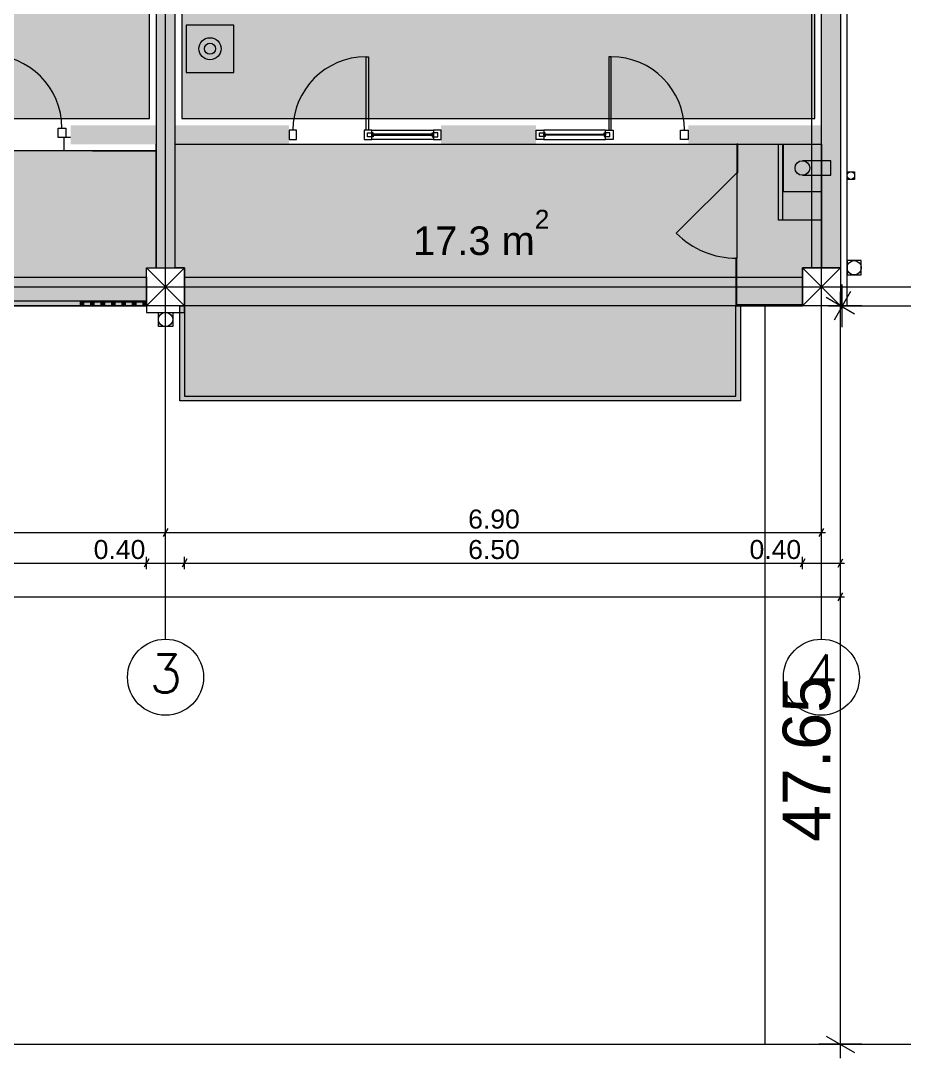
# Model space of a CAD drawing. Header units: millimetres. Extents: x 476571643 to 477489869, y 4620928210 to 4621294454.
# Drawn here: x 477229178 to 477238473, y 4621113841 to 4621124761 of the extents above; entities that cross this region are included whole.
import ezdxf

# ---------------------------------------------------------------- set-up
doc = ezdxf.new("R2010")
doc.units = ezdxf.units.MM
doc.header["$MEASUREMENT"] = 0
for name, color, linetype, lineweight in [('0_Pen_No__42_Pen_No__250_Pen_No__5', 5, 'Continuous', 0), ('2D Drafting - General_Pen_No__1_Pen_No__7', 7, 'Continuous', 0), ('2D Drafting - General_Pen_No__250_Pen_No__7_Pen_No__250', 7, 'Continuous', 0), ('2D Drafting - General_Pen_No__250_Pen_No__7_Pen_No__7', 7, 'Continuous', 0), ('2D Drafting - General_Pen_No__7_Pen_No__250', 7, 'Continuous', 0), ('2D Drafting - General_Pen_No__7_Pen_No__7_Pen_No__7', 7, 'Continuous', 0), ('Annotation - Text_Pen_No__7_Pen_No__5', 5, 'Continuous', 0), ('Doors_Pen_No__7_Pen_No__7_Pen_No__7', 7, 'Continuous', 0), ('G-Anno-Nplt_Pen_No__151', 151, 'Continuous', 0), ('G-Anno-Nplt_Pen_No__255', 255, 'Continuous', 0), ('G-Anno-Nplt_Pen_No__4', 7, 'Continuous', 0), ('G-Anno-Nplt_Pen_No__7', 7, 'Continuous', 0), ('gegmebi_Pen_No__1_Pen_No__7', 7, 'Continuous', 0), ('gegmebi_Pen_No__7_Pen_No__7', 7, 'Continuous', 0), ('kar-panjara_Pen_No__7_Pen_No__7_Pen_No__7', 7, 'Continuous', 0), ('New_0_Pen_No__7', 7, 'Continuous', 0), ('New_2D Drafting - General_Pen_No__250_Pen_No__7_Pen_No__255', 255, 'Continuous', 0), ('New_2D Drafting - General_Pen_No__30_Pen_No__9_Pen_No__9_Pen_No__255', 255, 'Continuous', 0), ('New_2D Drafting - General_Pen_No__30_Pen_No__9_Pen_No__9_Pen_No__7', 7, 'Continuous', 0), ('New_reg_nak_Pen_No__250', 7, 'Continuous', 0), ('New_reg_nak_Pen_No__7', 7, 'Continuous', 0), ('New_Structural - Bearing_Pen_No__1', 1, 'Continuous', 0), ('New_Structural - Bearing_Pen_No__250', 7, 'Continuous', 0), ('zoma_Pen_No__1', 1, 'Continuous', 0), ('zoma_Pen_No__142', 142, 'Continuous', 0), ('zoma_Pen_No__5_Pen_No__5', 5, 'Continuous', 0)]:
    doc.layers.add(name, color=color, linetype=linetype, lineweight=lineweight)
doc.layers.add('zoma', color=7, linetype='Continuous')
doc.styles.add('GENERATED_STYLE_1', font='arial.ttf')
doc.styles.add('GENERATED_STYLE_2', font='arial.ttf')
doc.linetypes.add('Break', pattern='A,0,[1,a-5 saxl бѓ’бѓђбѓ¦бѓ”бѓ‘бѓ”бѓ‘бѓ\x98_1.Shx,S=15.679026,R=0,X=0,Y=0],-1975.557214,0', length=1975.557214)
doc.dimstyles.new('GENERATED_STYLE__11', dxfattribs={"dimtxt": 500, "dimasz": 228, "dimexe": 0.18, "dimexo": 3, "dimgap": 0.09, "dimtad": 1, "dimlfac": 0.001, "dimzin": 0, "dimdsep": 46, "dimtxsty": 'GENERATED_STYLE_2', "dimblk": 'ARROWHEAD_2', "dimblk1": 'ARROWHEAD_2', "dimblk2": 'ARROWHEAD_2', "dimcen": 0.09, "dimclrd": 1, "dimclre": 1, "dimclrt": 1, "dimadec": 0, "dimazin": 0, "dimtfac": 1, "dimtdec": 4, "dimtmove": 2, "dimatfit": 3, "dimfxl": 1, "dimtolj": 1, "dimtzin": 0, "dimarcsym": 0})
doc.dimstyles.new('GENERATED_STYLE__12', dxfattribs={"dimtxt": 500, "dimasz": 228, "dimexe": 0.18, "dimexo": 3, "dimgap": 0.09, "dimtad": 1, "dimtih": 1, "dimtoh": 1, "dimlfac": 0.001, "dimzin": 0, "dimdsep": 46, "dimtxsty": 'GENERATED_STYLE_2', "dimblk": 'ARROWHEAD_2', "dimblk1": 'ARROWHEAD_2', "dimblk2": 'ARROWHEAD_2', "dimcen": 0.09, "dimclrd": 1, "dimclre": 1, "dimclrt": 1, "dimadec": 0, "dimazin": 0, "dimtfac": 1, "dimtdec": 4, "dimtmove": 2, "dimatfit": 3, "dimfxl": 1, "dimtolj": 1, "dimtzin": 0, "dimarcsym": 0})
doc.dimstyles.new('GENERATED_STYLE__3', dxfattribs={"dimtxt": 200, "dimasz": 64.421331, "dimexe": 0.18, "dimexo": 3, "dimgap": 0.09, "dimtad": 1, "dimtih": 1, "dimtoh": 1, "dimlfac": 0.001, "dimzin": 0, "dimdsep": 46, "dimtxsty": 'GENERATED_STYLE_2', "dimblk": 'ARROWHEAD_2', "dimblk1": 'ARROWHEAD_2', "dimblk2": 'ARROWHEAD_2', "dimcen": 0.09, "dimclrd": 142, "dimclre": 142, "dimclrt": 142, "dimadec": 0, "dimazin": 0, "dimtfac": 1, "dimtdec": 4, "dimtmove": 0, "dimatfit": 3, "dimfxl": 1, "dimtolj": 1, "dimtzin": 0, "dimarcsym": 0})
doc.dimstyles.new('GENERATED_STYLE__4', dxfattribs={"dimtxt": 200, "dimasz": 64.421331, "dimexe": 0.18, "dimexo": 3, "dimgap": 0.09, "dimtad": 1, "dimtih": 1, "dimtoh": 1, "dimlfac": 0.001, "dimzin": 0, "dimdsep": 46, "dimtxsty": 'GENERATED_STYLE_2', "dimblk": 'ARROWHEAD_2', "dimblk1": 'ARROWHEAD_2', "dimblk2": 'ARROWHEAD_2', "dimcen": 0.09, "dimclrd": 142, "dimclre": 142, "dimclrt": 142, "dimadec": 0, "dimazin": 0, "dimtfac": 1, "dimtdec": 4, "dimtmove": 2, "dimatfit": 3, "dimfxl": 1, "dimtolj": 1, "dimtzin": 0, "dimarcsym": 0})
doc.dimstyles.new('GENERATED_STYLE__7', dxfattribs={"dimtxt": 200, "dimasz": 64.421331, "dimexe": 0.18, "dimexo": 3, "dimgap": 0.09, "dimtad": 1, "dimlfac": 0.001, "dimzin": 0, "dimdsep": 46, "dimtxsty": 'GENERATED_STYLE_2', "dimblk": 'ARROWHEAD_2', "dimblk1": 'ARROWHEAD_2', "dimblk2": 'ARROWHEAD_2', "dimcen": 0.09, "dimclrd": 142, "dimclre": 142, "dimclrt": 142, "dimadec": 0, "dimazin": 0, "dimtfac": 1, "dimtdec": 4, "dimtmove": 0, "dimatfit": 3, "dimfxl": 1, "dimtolj": 1, "dimtzin": 0, "dimarcsym": 0})

# ---------------------------------------------------------------- blocks, each defined once
blk = doc.blocks.new('*D1284', base_point=(476844527, 4621385791))
at = {"layer": 'zoma_Pen_No__142', "color": 142, "linetype": 'Continuous', "lineweight": 0, "transparency": 16777216}
for p, q in [((477223826, 4621119416), (477223777, 4621119331)), ((477223801, 4621119310), (477223801, 4621119437)), ((477223801, 4621119373), (477230701, 4621119373)), ((477230726, 4621119416), (477230677, 4621119331)), ((477230701, 4621119310), (477230701, 4621119437))]:
    blk.add_line(p, q, dxfattribs=at)
at = {"layer": 'zoma_Pen_No__142', "color": 142, "lineweight": 0, "transparency": 16777216, "insert": (477226985, 4621119413), "char_height": 200, "attachment_point": 7, "style": 'GENERATED_STYLE_2'}
blk.add_mtext('\\A1;{\\pql;\\fArial CYR|b0|i0|c204|p34;6.90}', dxfattribs=at)
blk = doc.blocks.new('ARROWHEAD_2')
at = {"color": 0, "linetype": 'Continuous', "lineweight": 0}
for p, q in [((-0.378, -0.655), (0.378, 0.655)), ((0, 0), (-1, 0))]:
    blk.add_line(p, q, dxfattribs=at)
blk = doc.blocks.new('*D1285', base_point=(476844527, 4621385791))
at = {"layer": 'zoma_Pen_No__142', "color": 142, "linetype": 'Continuous', "lineweight": 0, "transparency": 16777216}
for p, q in [((477230726, 4621119416), (477230677, 4621119331)), ((477230701, 4621119310), (477230701, 4621119437)), ((477230701, 4621119373), (477237601, 4621119373)), ((477237577, 4621119331), (477237626, 4621119416)), ((477237601, 4621119310), (477237601, 4621119437)), ((477237601, 4621119373), (477237643, 4621119373))]:
    blk.add_line(p, q, dxfattribs=at)
at = {"layer": 'zoma_Pen_No__142', "color": 142, "lineweight": 0, "transparency": 16777216, "insert": (477233885, 4621119413), "char_height": 200, "attachment_point": 7, "style": 'GENERATED_STYLE_2'}
blk.add_mtext('\\A1;{\\pql;\\fArial CYR|b0|i0|c204|p34;6.90}', dxfattribs=at)
blk = doc.blocks.new('*D1301', base_point=(476844527, 4621385791))
at = {"layer": 'zoma_Pen_No__142', "color": 142, "linetype": 'Continuous', "lineweight": 0, "transparency": 16777216}
for p, q in [((477224026, 4621119096), (477223977, 4621119011)), ((477224001, 4621118990), (477224001, 4621119117)), ((477224001, 4621119053), (477230501, 4621119053)), ((477230526, 4621119096), (477230477, 4621119011)), ((477230501, 4621118990), (477230501, 4621119117))]:
    blk.add_line(p, q, dxfattribs=at)
at = {"layer": 'zoma_Pen_No__142', "color": 142, "lineweight": 0, "transparency": 16777216, "char_height": 200, "attachment_point": 7, "style": 'GENERATED_STYLE_2'}
for s, insert in [('\\A1;{\\pql;\\fArial CYR|b0|i0|c204|p34;6.50}', (477226985, 4621119093)), ('\\A1;{\\pql;\\fArial CYR|b0|i0|c204|p34;0.40}', (477229945, 4621119093))]:
    blk.add_mtext(s, dxfattribs=dict(at, insert=insert))
blk = doc.blocks.new('*D1302', base_point=(476844527, 4621385791))
at = {"layer": 'zoma_Pen_No__142', "color": 142, "linetype": 'Continuous', "lineweight": 0, "transparency": 16777216}
for p, q in [((477230526, 4621119096), (477230477, 4621119011)), ((477230501, 4621118990), (477230501, 4621119117)), ((477230501, 4621119053), (477230901, 4621119053)), ((477230926, 4621119096), (477230877, 4621119011)), ((477230901, 4621118990), (477230901, 4621119117))]:
    blk.add_line(p, q, dxfattribs=at)
blk = doc.blocks.new('*D1303', base_point=(476844527, 4621385791))
at = {"layer": 'zoma_Pen_No__142', "color": 142, "linetype": 'Continuous', "lineweight": 0, "transparency": 16777216}
for p, q in [((477230926, 4621119096), (477230877, 4621119011)), ((477230901, 4621118990), (477230901, 4621119117)), ((477230901, 4621119053), (477237401, 4621119053)), ((477237426, 4621119096), (477237377, 4621119011)), ((477237401, 4621118990), (477237401, 4621119117))]:
    blk.add_line(p, q, dxfattribs=at)
at = {"layer": 'zoma_Pen_No__142', "color": 142, "lineweight": 0, "transparency": 16777216, "char_height": 200, "attachment_point": 7, "style": 'GENERATED_STYLE_2'}
for s, insert in [('\\A1;{\\pql;\\fArial CYR|b0|i0|c204|p34;6.50}', (477233885, 4621119093)), ('\\A1;{\\pql;\\fArial CYR|b0|i0|c204|p34;0.40}', (477236845, 4621119093))]:
    blk.add_mtext(s, dxfattribs=dict(at, insert=insert))
blk = doc.blocks.new('*D1304', base_point=(476844527, 4621385791))
at = {"layer": 'zoma_Pen_No__142', "color": 142, "linetype": 'Continuous', "lineweight": 0, "transparency": 16777216}
for p, q in [((477237426, 4621119096), (477237377, 4621119011)), ((477237401, 4621118990), (477237401, 4621119117)), ((477237401, 4621119053), (477237801, 4621119053)), ((477237777, 4621119011), (477237826, 4621119096)), ((477237801, 4621118990), (477237801, 4621119117)), ((477237801, 4621119053), (477237843, 4621119053))]:
    blk.add_line(p, q, dxfattribs=at)
blk = doc.blocks.new('*D1305', base_point=(476844527, 4621385791))
at = {"layer": 'zoma_Pen_No__142', "color": 142, "linetype": 'Continuous', "lineweight": 0, "transparency": 16777216}
for p, q in [((477216726, 4621118740), (477216677, 4621118655)), ((477216701, 4621118634), (477216701, 4621118761)), ((477237777, 4621118655), (477237826, 4621118740)), ((477237801, 4621118634), (477237801, 4621118761)), ((477216660, 4621118697), (477216701, 4621118697)), ((477216701, 4621118697), (477237801, 4621118697)), ((477237801, 4621118697), (477237843, 4621118697))]:
    blk.add_line(p, q, dxfattribs=at)
at = {"layer": 'zoma_Pen_No__142', "color": 142, "lineweight": 0, "transparency": 16777216, "insert": (477227474, 4621118737), "char_height": 200, "attachment_point": 7, "style": 'GENERATED_STYLE_2'}
blk.add_mtext('\\A1;{\\pql;\\fArial CYR|b0|i0|c204|p34;21.10}', dxfattribs=at)
blk = doc.blocks.new('*D1322', base_point=(476844527, 4621385791))
at = {"layer": 'zoma_Pen_No__142', "color": 142, "linetype": 'Continuous', "lineweight": 0, "transparency": 16777216}
for p, q in [((477240445, 4621139461), (477240317, 4621139461)), ((477240423, 4621139437), (477240339, 4621139486)), ((477240381, 4621121761), (477240381, 4621139461)), ((477240339, 4621121786), (477240423, 4621121737)), ((477240445, 4621121761), (477240317, 4621121761)), ((477240381, 4621121720), (477240381, 4621121761))]:
    blk.add_line(p, q, dxfattribs=at)
at = {"layer": 'zoma_Pen_No__142', "color": 142, "lineweight": 0, "transparency": 16777216, "insert": (477240341, 4621130269), "char_height": 200, "attachment_point": 7, "rotation": 90, "style": 'GENERATED_STYLE_2'}
blk.add_mtext('\\A1;{\\pql;\\fArial CYR|b0|i0|c204|p34;17.70}', dxfattribs=at)
blk = doc.blocks.new('*D1335', base_point=(476844527, 4621385791))
at = {"layer": 'zoma_Pen_No__1', "color": 1, "linetype": 'Continuous', "lineweight": 0, "transparency": 16777216}
for p, q in [((477237801, 4621121761), (477237801, 4621121908)), ((477237951, 4621121674), (477237651, 4621121848)), ((477238026, 4621121761), (477237576, 4621121761)), ((477237801, 4621113988), (477237801, 4621121761)), ((477237651, 4621114074), (477237951, 4621113901)), ((477238026, 4621113988), (477237576, 4621113988)), ((477237801, 4621113841), (477237801, 4621113988))]:
    blk.add_line(p, q, dxfattribs=at)
at = {"layer": 'zoma_Pen_No__1', "color": 1, "lineweight": 0, "transparency": 16777216, "insert": (477237701, 4621116117), "char_height": 500, "attachment_point": 7, "rotation": 90, "style": 'GENERATED_STYLE_2'}
blk.add_mtext('\\A1;{\\pql;\\fArial CYR|b0|i0|c204|p34;47.65}', dxfattribs=at)
blk = doc.blocks.new('*D1659', base_point=(476844527, 4621385791))
at = {"layer": 'zoma_Pen_No__1', "color": 1, "linetype": 'Continuous', "lineweight": 0, "transparency": 16777216}
for p, q in [((477237821, 4621121536), (477237821, 4621121986)), ((477256819, 4621121536), (477256819, 4621121986)), ((477237908, 4621121911), (477237735, 4621121611)), ((477256732, 4621121611), (477256905, 4621121911)), ((477237675, 4621121761), (477237821, 4621121761)), ((477237821, 4621121761), (477256819, 4621121761)), ((477256819, 4621121761), (477256965, 4621121761))]:
    blk.add_line(p, q, dxfattribs=at)
at = {"layer": 'zoma_Pen_No__1', "color": 1, "lineweight": 0, "transparency": 16777216, "insert": (477247715, 4621121861), "char_height": 500, "attachment_point": 7, "style": 'GENERATED_STYLE_2'}
blk.add_mtext('\\A1;{\\pql;\\fArial CYR|b0|i0|c204|p34;19.00}', dxfattribs=at)

msp = doc.modelspace()

# ---------------------------------------------------------------- hatches: boundary and pattern name
at = {"layer": '2D Drafting - General_Pen_No__250_Pen_No__7_Pen_No__7', "linetype": 'Continuous', "lineweight": 0}
for points in [[(477230601.121, 4621122161.035), (477230801.121, 4621122161.035), (477230801.121, 4621128661.035), (477230601.121, 4621128661.035)], [(477237601.121, 4621128661.035), (477237601.121, 4621122161.035), (477237801.121, 4621122161.035), (477237801.121, 4621128661.035)], [(477230601.121, 4621123461.038), (477230601.121, 4621123661.038), (477229701.206, 4621123661.038), (477229701.206, 4621123461.038)], [(477230801.121, 4621123461.035), (477232000.496, 4621123461.035), (477232000.496, 4621123661.035), (477230801.121, 4621123661.035)], [(477234600.5, 4621123461.035), (477233600.5, 4621123461.035), (477233600.5, 4621123661.035), (477234600.5, 4621123661.035)], [(477237601.121, 4621123461.035), (477236200.496, 4621123461.035), (477236200.496, 4621123661.035), (477237601.121, 4621123661.035)], [(477236710.941, 4621123461.035), (477236710.941, 4621123161.031), (477236720.941, 4621123161.031), (477236720.941, 4621123461.035)], [(477236700.929, 4621122261.032), (477236700.929, 4621121761.035), (477236710.929, 4621121761.035), (477236710.929, 4621122261.032)], [(477230501.121, 4621121811.035), (477229801.121, 4621121811.035), (477229801.121, 4621121801.035), (477230501.121, 4621121801.035)], [(477237401.121, 4621121771.035), (477236710.929, 4621121771.035), (477236710.929, 4621121761.035), (477237401.121, 4621121761.035)]]:
    msp.add_hatch(color=7, dxfattribs=at).paths.add_polyline_path(points)
at = {"layer": 'G-Anno-Nplt_Pen_No__151', "linetype": 'Continuous', "lineweight": 0, "true_color": 0x1f2f3f}
for points in [[(477230771.121, 4621132631.036), (477230971.12, 4621132631.036), (477230971.12, 4621132331.035), (477231271.121, 4621132331.035), (477231271.121, 4621131500.848), (477230871.121, 4621131500.848), (477230871.121, 4621129131.035), (477230971.121, 4621129131.035), (477230971.121, 4621128591.036), (477230871.121, 4621128591.036), (477230871.121, 4621123731.035), (477237531.121, 4621123731.035), (477237531.121, 4621127850.848), (477237131.121, 4621127850.848), (477237131.121, 4621128831.035), (477237331.121, 4621128831.035), (477237331.121, 4621129131.036), (477237531.121, 4621129131.036), (477237531.121, 4621132091.036), (477237331.121, 4621132091.036), (477237331.121, 4621132261.035), (477237331.121, 4621132391.035), (477237131.121, 4621132391.035), (477237131.121, 4621133371.223), (477237531.121, 4621133371.223), (477237531.121, 4621138091.036), (477234030.939, 4621138091.036), (477234030.939, 4621139191.035), (477230971.121, 4621139191.035), (477230971.121, 4621138991.036), (477230771.121, 4621138991.036)], [(477223971.121, 4621123731.035), (477230531.121, 4621123731.035), (477230531.121, 4621128591.036), (477230431.121, 4621128591.036), (477230431.121, 4621129131.035), (477230531.121, 4621129131.035), (477230531.121, 4621131794.293), (477229840.933, 4621131794.293), (477229840.933, 4621132194.293), (477224661.309, 4621132194.293), (477224661.309, 4621131794.293), (477223971.121, 4621131794.293), (477223971.121, 4621129131.035), (477224071.121, 4621129131.035), (477224071.121, 4621128591.036), (477223971.121, 4621128591.036)]]:
    msp.add_hatch(color=169, dxfattribs=at).paths.add_polyline_path(points)
at = {"layer": 'G-Anno-Nplt_Pen_No__255', "linetype": 'Continuous', "lineweight": 0, "true_color": 0x3f3f3f}
for points in [[(477230801.121, 4621123461.035), (477237601.121, 4621123461.035), (477237601.121, 4621122161.035), (477237401.121, 4621122161.035), (477237401.121, 4621121761.035), (477236751.121, 4621121761.035), (477236751.121, 4621120761.086), (477230851.121, 4621120761.037), (477230851.121, 4621121761.035), (477230901.121, 4621121761.035), (477230901.121, 4621122161.035), (477230801.121, 4621122161.035)], [(477230601.121, 4621123391.375), (477223901.121, 4621123391.375), (477223901.121, 4621122161.035), (477224001.121, 4621122161.035), (477224001.121, 4621121761.035), (477230501.121, 4621121761.035), (477230501.121, 4621122161.036), (477230601.121, 4621122161.036)]]:
    msp.add_hatch(color=250, dxfattribs=at).paths.add_polyline_path(points)
at = {"layer": 'New_2D Drafting - General_Pen_No__250_Pen_No__7_Pen_No__255', "linetype": 'Continuous', "lineweight": 0}
for points in [[(477237601.121, 4621123461.035), (477237151.121, 4621123461.035), (477237151.121, 4621122661.035), (477237601.121, 4621122661.035)], [(477237201.125, 4621123461.035), (477237201.13, 4621122961.035), (477237601.125, 4621122961.039), (477237601.124, 4621123134.024), (477237701.127, 4621123134.025), (477237701.125, 4621123288.051), (477237601.122, 4621123288.05), (477237601.121, 4621123461.039)]]:
    msp.add_hatch(color=255, dxfattribs=at).paths.add_polyline_path(points)
at = {"layer": 'New_2D Drafting - General_Pen_No__30_Pen_No__9_Pen_No__9_Pen_No__255', "linetype": 'Continuous', "lineweight": 0}
for points in [[(477229841.121, 4621121761.035), (477229841.121, 4621121801.035), (477229801.121, 4621121801.035), (477229801.121, 4621121761.035)], [(477229951.121, 4621121761.035), (477229951.121, 4621121801.035), (477229911.121, 4621121801.035), (477229911.121, 4621121761.035)], [(477230061.121, 4621121761.035), (477230061.121, 4621121801.035), (477230021.121, 4621121801.035), (477230021.121, 4621121761.035)], [(477230171.121, 4621121761.035), (477230171.121, 4621121801.035), (477230131.121, 4621121801.035), (477230131.121, 4621121761.035)], [(477230281.121, 4621121761.035), (477230281.121, 4621121801.035), (477230241.121, 4621121801.035), (477230241.121, 4621121761.035)], [(477230391.121, 4621121761.035), (477230391.121, 4621121801.035), (477230351.121, 4621121801.035), (477230351.121, 4621121761.035)], [(477230501.121, 4621121761.035), (477230501.121, 4621121801.035), (477230461.121, 4621121801.035), (477230461.121, 4621121761.035)]]:
    msp.add_hatch(color=255, dxfattribs=at).paths.add_polyline_path(points)

# ---------------------------------------------------------------- linework, layer by layer
at = {"layer": '0_Pen_No__42_Pen_No__250_Pen_No__5', "color": 5, "linetype": 'Continuous', "lineweight": 0}
for centre in [(477230701.121, 4621117851.439), (477230701.121, 4621117851.439), (477237601.121, 4621117851.439), (477237601.121, 4621117851.439)]:
    msp.add_circle(centre, 400, dxfattribs=at)
at = {"layer": '2D Drafting - General_Pen_No__1_Pen_No__7', "color": 7, "linetype": 'Continuous', "lineweight": 0}
for p, q in [((477230501.121, 4621121761.035), (477230901.121, 4621122161.035)), ((477230901.121, 4621121761.035), (477230501.121, 4621122161.035)), ((477237401.121, 4621121761.035), (477237801.121, 4621122161.035)), ((477237801.121, 4621121761.035), (477237401.121, 4621122161.035))]:
    msp.add_line(p, q, dxfattribs=at)
at = {"layer": '2D Drafting - General_Pen_No__1_Pen_No__7', "color": 7, "linetype": 'Continuous', "lineweight": 0, "flags": 128}
for points in [[(477237501.121, 4621122161.035), (477237501.121, 4621128661.035), (477237801.121, 4621128661.035), (477237801.121, 4621122161.035)], [(477230901.121, 4621121761.035), (477230501.121, 4621121761.035), (477230501.121, 4621122161.035), (477230901.121, 4621122161.035)], [(477237801.121, 4621121761.035), (477237401.121, 4621121761.035), (477237401.121, 4621122161.035), (477237801.121, 4621122161.035)], [(477230501.121, 4621121761.035), (477224001.121, 4621121761.035), (477224001.121, 4621122061.035), (477230501.121, 4621122061.035)], [(477237401.121, 4621121761.035), (477230901.121, 4621121761.035), (477230901.121, 4621122061.035), (477237401.121, 4621122061.035)]]:
    msp.add_lwpolyline(points, close=True, dxfattribs=at)
at = {"layer": '2D Drafting - General_Pen_No__1_Pen_No__7', "color": 7, "linetype": 'Continuous', "lineweight": 0}
for centre, radius in [((477237911.293, 4621123131.035), 40), ((477237946.051, 4621122161.035), 75), ((477230701.121, 4621121616.382), 75)]:
    msp.add_circle(centre, radius, dxfattribs=at)
at = {"layer": '2D Drafting - General_Pen_No__250_Pen_No__7_Pen_No__250', "color": 7, "linetype": 'Continuous', "lineweight": 0, "flags": 128}
for points in [[(477230601.121, 4621122161.035), (477230801.121, 4621122161.035), (477230801.121, 4621128661.035), (477230601.121, 4621128661.035)], [(477236710.941, 4621123461.035), (477236710.941, 4621123161.031), (477236720.941, 4621123161.031), (477236720.941, 4621123461.035)], [(477236700.929, 4621122261.032), (477236700.929, 4621121761.035), (477236710.929, 4621121761.035), (477236710.929, 4621122261.032)], [(477230501.121, 4621121811.035), (477229801.121, 4621121811.035), (477229801.121, 4621121801.035), (477230501.121, 4621121801.035)], [(477237401.121, 4621121771.035), (477236710.929, 4621121771.035), (477236710.929, 4621121761.035), (477237401.121, 4621121761.035)]]:
    msp.add_lwpolyline(points, close=True, dxfattribs=at)
at = {"layer": '2D Drafting - General_Pen_No__7_Pen_No__250', "color": 7, "linetype": 'Continuous', "lineweight": 0, "flags": 128}
msp.add_lwpolyline([(477229701.206, 4621123531.634), (477229631.191, 4621123531.636), (477229631.187, 4621123391.209)], dxfattribs=at)
at = {"layer": '2D Drafting - General_Pen_No__7_Pen_No__7_Pen_No__7', "color": 7, "linetype": 'Continuous', "lineweight": 0, "flags": 128}
for points in [[(477233520.5, 4621123510.906), (477232870.5, 4621123510.935), (477232870.505, 4621123610.874), (477233520.505, 4621123610.845)], [(477234680.5, 4621123511.073), (477235330.5, 4621123511.102), (477235330.496, 4621123611.041), (477234680.496, 4621123611.012)]]:
    msp.add_lwpolyline(points, close=True, dxfattribs=at)
at = {"layer": '2D Drafting - General_Pen_No__7_Pen_No__7_Pen_No__7', "color": 7, "linetype": 'Continuous', "lineweight": 0}
for centre, start, end in [((477228840.886, 4621123631.568), 0.005711, 90.0025313), ((477232810.816, 4621123610.887), 89.9974687, 179.994289), ((477235390.185, 4621123611.054), 0.005711, 90.0025313)]:
    msp.add_arc(centre, 770.311, start, end, dxfattribs=at)
at = {"layer": 'Doors_Pen_No__7_Pen_No__7_Pen_No__7', "color": 7, "linetype": 'Continuous', "lineweight": 0, "flags": 128}
for points in [[(477232837.482, 4621123610.886), (477232810.816, 4621123610.887), (477232810.85, 4621124381.198), (477232837.516, 4621124381.197)], [(477235363.518, 4621123611.053), (477235390.185, 4621123611.054), (477235390.151, 4621124381.365), (477235363.484, 4621124381.364)]]:
    msp.add_lwpolyline(points, close=True, dxfattribs=at)
at = {"layer": 'G-Anno-Nplt_Pen_No__4', "color": 7, "linetype": 'Continuous', "lineweight": 0, "flags": 128}
for points in [[(477223971.121, 4621123731.035), (477230531.121, 4621123731.035), (477230531.121, 4621128591.036), (477230431.121, 4621128591.036), (477230431.121, 4621129131.035), (477230531.121, 4621129131.035), (477230531.121, 4621131794.293), (477229840.933, 4621131794.293), (477229840.933, 4621132194.293), (477224661.309, 4621132194.293), (477224661.309, 4621131794.293), (477223971.121, 4621131794.293), (477223971.121, 4621129131.035), (477224071.121, 4621129131.035), (477224071.121, 4621128591.036), (477223971.121, 4621128591.036)], [(477230801.121, 4621123461.035), (477237601.121, 4621123461.035), (477237601.121, 4621122161.035), (477237401.121, 4621122161.035), (477237401.121, 4621121761.035), (477236751.121, 4621121761.035), (477236751.121, 4621120761.086), (477230851.121, 4621120761.037), (477230851.121, 4621121761.035), (477230901.121, 4621121761.035), (477230901.121, 4621122161.035), (477230801.121, 4621122161.035)], [(477230601.121, 4621123391.375), (477223901.121, 4621123391.375), (477223901.121, 4621122161.035), (477224001.121, 4621122161.035), (477224001.121, 4621121761.035), (477230501.121, 4621121761.035), (477230501.121, 4621122161.036), (477230601.121, 4621122161.036)]]:
    msp.add_lwpolyline(points, close=True, dxfattribs=at)
msp.add_lwpolyline([(477230871.121, 4621128591.036), (477230871.121, 4621123731.035), (477237531.121, 4621123731.035), (477237531.121, 4621127850.848)], dxfattribs=at)
at = {"layer": 'gegmebi_Pen_No__1_Pen_No__7', "color": 7, "linetype": 'Continuous', "lineweight": 0, "flags": 128}
for points in [[(477237601.124, 4621123134.024), (477237601.125, 4621122961.039), (477237201.13, 4621122961.035), (477237201.125, 4621123461.035), (477237601.121, 4621123461.039), (477237601.122, 4621123288.05)], [(477237401.125, 4621123134.022), (477237701.127, 4621123134.025), (477237701.125, 4621123288.051), (477237401.124, 4621123288.048)]]:
    msp.add_lwpolyline(points, dxfattribs=at)
at = {"layer": 'gegmebi_Pen_No__7_Pen_No__7', "color": 7, "linetype": 'Continuous', "lineweight": 0}
for p, q in [((477237871.293, 4621123091.035), (477237871.293, 4621123171.035)), ((477237871.293, 4621123171.035), (477237951.293, 4621123171.035)), ((477237951.293, 4621123091.035), (477237871.293, 4621123091.035)), ((477237951.293, 4621123171.035), (477237951.293, 4621123091.035)), ((477238021.051, 4621122236.035), (477237871.051, 4621122236.035)), ((477237871.051, 4621122236.035), (477237871.051, 4621122086.035)), ((477238021.051, 4621122086.035), (477238021.051, 4621122236.035)), ((477237871.051, 4621122086.035), (477238021.051, 4621122086.035)), ((477230626.121, 4621121541.382), (477230626.121, 4621121691.382)), ((477230626.121, 4621121691.382), (477230776.121, 4621121691.382)), ((477230776.121, 4621121691.382), (477230776.121, 4621121541.382)), ((477230776.121, 4621121541.382), (477230626.121, 4621121541.382))]:
    msp.add_line(p, q, dxfattribs=at)
at = {"layer": 'kar-panjara_Pen_No__7_Pen_No__7_Pen_No__7', "color": 7, "linetype": 'Continuous', "lineweight": 0, "flags": 128}
for points in [[(477229651.202, 4621123531.636), (477229571.202, 4621123531.632), (477229571.197, 4621123631.632), (477229651.197, 4621123631.636)], [(477232000.5, 4621123510.955), (477232080.5, 4621123510.951), (477232080.505, 4621123610.951), (477232000.505, 4621123610.955)], [(477232790.5, 4621123510.877), (477232870.5, 4621123510.874), (477232870.505, 4621123610.874), (477232790.505, 4621123610.877)], [(477232825.503, 4621123580.876), (477232870.503, 4621123580.874), (477232870.503, 4621123565.874), (477232870.502, 4621123555.874), (477232885.502, 4621123555.873), (477232885.501, 4621123540.873), (477232825.501, 4621123540.876)], [(477233520.503, 4621123565.845), (477232870.503, 4621123565.874), (477232870.502, 4621123555.874), (477233520.502, 4621123555.845)], [(477232885.503, 4621123580.873), (477232870.503, 4621123580.874), (477232870.503, 4621123565.874), (477232885.503, 4621123565.873)], [(477233565.503, 4621123580.843), (477233520.503, 4621123580.845), (477233520.503, 4621123565.845), (477233520.502, 4621123555.845), (477233505.502, 4621123555.846), (477233505.501, 4621123540.846), (477233565.501, 4621123540.843)], [(477233505.503, 4621123580.846), (477233520.503, 4621123580.845), (477233520.503, 4621123565.845), (477233505.503, 4621123565.846)], [(477233520.5, 4621123510.906), (477233600.5, 4621123510.902), (477233600.505, 4621123610.902), (477233520.505, 4621123610.906)], [(477234680.5, 4621123511.073), (477234600.5, 4621123511.07), (477234600.496, 4621123611.07), (477234680.496, 4621123611.073)], [(477234635.497, 4621123581.01), (477234680.497, 4621123581.012), (477234680.498, 4621123566.012), (477234680.498, 4621123556.012), (477234695.498, 4621123556.013), (477234695.499, 4621123541.013), (477234635.499, 4621123541.01)], [(477234695.497, 4621123581.013), (477234680.497, 4621123581.012), (477234680.498, 4621123566.012), (477234695.498, 4621123566.013)], [(477234680.498, 4621123566.012), (477235330.498, 4621123566.041), (477235330.498, 4621123556.041), (477234680.498, 4621123556.012)], [(477235315.497, 4621123581.04), (477235330.497, 4621123581.041), (477235330.498, 4621123566.041), (477235315.498, 4621123566.04)], [(477235375.497, 4621123581.043), (477235330.497, 4621123581.041), (477235330.498, 4621123566.041), (477235330.498, 4621123556.041), (477235315.498, 4621123556.04), (477235315.499, 4621123541.04), (477235375.499, 4621123541.043)], [(477235410.5, 4621123511.045), (477235330.5, 4621123511.041), (477235330.496, 4621123611.041), (477235410.496, 4621123611.045)], [(477236200.5, 4621123511.122), (477236120.5, 4621123511.119), (477236120.496, 4621123611.119), (477236200.496, 4621123611.122)]]:
    msp.add_lwpolyline(points, close=True, dxfattribs=at)
at = {"layer": 'New_0_Pen_No__7', "color": 7, "linetype": 'Continuous', "lineweight": 0}
for p, q in [((477231418.114, 4621124716.23), (477230918.114, 4621124716.23)), ((477230918.114, 4621124716.23), (477230918.114, 4621124216.23)), ((477231418.114, 4621124216.23), (477231418.114, 4621124716.23)), ((477230918.114, 4621124216.23), (477231418.114, 4621124216.23))]:
    msp.add_line(p, q, dxfattribs=at)
for radius in [116.667, 58.333]:
    msp.add_circle((477231168.114, 4621124466.23), radius, dxfattribs=at)
at = {"layer": 'New_2D Drafting - General_Pen_No__30_Pen_No__9_Pen_No__9_Pen_No__7', "color": 7, "linetype": 'Continuous', "lineweight": 0, "flags": 128}
for points in [[(477229841.121, 4621121761.035), (477229841.121, 4621121801.035), (477229801.121, 4621121801.035), (477229801.121, 4621121761.035)], [(477229951.121, 4621121761.035), (477229951.121, 4621121801.035), (477229911.121, 4621121801.035), (477229911.121, 4621121761.035)], [(477230061.121, 4621121761.035), (477230061.121, 4621121801.035), (477230021.121, 4621121801.035), (477230021.121, 4621121761.035)], [(477230171.121, 4621121761.035), (477230171.121, 4621121801.035), (477230131.121, 4621121801.035), (477230131.121, 4621121761.035)], [(477230281.121, 4621121761.035), (477230281.121, 4621121801.035), (477230241.121, 4621121801.035), (477230241.121, 4621121761.035)], [(477230391.121, 4621121761.035), (477230391.121, 4621121801.035), (477230351.121, 4621121801.035), (477230351.121, 4621121761.035)], [(477230501.121, 4621121761.035), (477230501.121, 4621121801.035), (477230461.121, 4621121801.035), (477230461.121, 4621121761.035)]]:
    msp.add_lwpolyline(points, close=True, dxfattribs=at)
at = {"layer": 'New_reg_nak_Pen_No__250', "color": 7, "linetype": 'Continuous', "lineweight": 0}
for p, q in [((477237196.599, 4621122661.035), (477237196.599, 4621123461.035)), ((477236710.929, 4621123161.031), (477236710.929, 4621122261.032))]:
    msp.add_line(p, q, dxfattribs=at)
at = {"layer": 'New_reg_nak_Pen_No__250', "color": 7, "linetype": 'Continuous', "lineweight": 0, "flags": 128}
for points in [[(477237601.121, 4621123461.035), (477237601.121, 4621122661.035), (477237151.121, 4621122661.035), (477237151.121, 4621123461.035)], [(477224001.121, 4621121761.035), (477230501.121, 4621121761.035), (477230501.121, 4621121811.035), (477224001.121, 4621121811.035)], [(477236751.121, 4621120761.087), (477230851.121, 4621120761.087), (477230851.121, 4621121761.035), (477230901.121, 4621121761.035), (477230901.121, 4621120811.087), (477236701.121, 4621120811.087), (477236701.121, 4621121761.035), (477236751.121, 4621121761.035)]]:
    msp.add_lwpolyline(points, close=True, dxfattribs=at)
at = {"layer": 'New_reg_nak_Pen_No__250', "color": 7, "linetype": 'Continuous', "lineweight": 0}
msp.add_circle((477237401.125, 4621123211.035), 77.013, dxfattribs=at)
at = {"layer": 'New_reg_nak_Pen_No__7', "color": 7, "linetype": 'Continuous', "lineweight": 0, "flags": 128}
for points in [[(477230901.121, 4621139461.035), (477230901.121, 4621139531.035), (477237871.122, 4621139531.035), (477237870.861, 4621121761.035), (477237801.121, 4621121761.035)], [(477229931.503, 4621123391.375), (477230601.121, 4621123391.375), (477230601.121, 4621123461.035)], [(477230501.121, 4621121761.042), (477230501.121, 4621121691.382), (477230901.121, 4621121691.382), (477230901.121, 4621121761.042)]]:
    msp.add_lwpolyline(points, dxfattribs=at)
at = {"layer": 'New_Structural - Bearing_Pen_No__1', "color": 1, "linetype": 'Break', "lineweight": 0}
for p, q in [((477237009.946, 4621113987.65), (477237009.946, 4621121761.035)), ((477203753.78, 4621113987.65), (477256821.719, 4621113987.65))]:
    msp.add_line(p, q, dxfattribs=at)
at = {"layer": 'New_Structural - Bearing_Pen_No__250', "color": 7, "linetype": 'Continuous', "lineweight": 0}
msp.add_line((477236710.941, 4621123161.032), (477236074.541, 4621122524.632), dxfattribs=at)
msp.add_arc((477236710.929, 4621123161.02), 899.988, 225, 270, dxfattribs=at)
at = {"layer": 'zoma_Pen_No__5_Pen_No__5', "color": 5, "linetype": 'Continuous', "lineweight": 0}
for p, q in [((477230701.121, 4621118251.439), (477230701.121, 4621142962.245)), ((477237601.121, 4621118251.439), (477237601.121, 4621142962.245)), ((477212820.57, 4621121961.035), (477241673.65, 4621121961.035)), ((477212820.57, 4621121961.035), (477241673.65, 4621121961.035))]:
    msp.add_line(p, q, dxfattribs=at)

# ---------------------------------------------------------------- texts
at = {"layer": 'Annotation - Text_Pen_No__7_Pen_No__5', "color": 5, "linetype": 'Continuous', "lineweight": 0, "char_height": 400, "attachment_point": 2}
for s, insert in [('\\A1;{\\pqc;\\Ftxt.shx;3}', (477230703.279, 4621118090.011)), ('\\A1;{\\pqc;\\Ftxt.shx;4}', (477237603.279, 4621118090.011))]:
    msp.add_mtext(s, dxfattribs=dict(at, insert=insert))
at = {"layer": 'G-Anno-Nplt_Pen_No__7', "color": 7, "lineweight": 0, "insert": (477233305.071, 4621122291.677), "char_height": 300, "attachment_point": 7, "style": 'GENERATED_STYLE_1'}
msp.add_mtext('{\\fArial|b0|i0|c0|p34;17.3 m{\\H0.66x;\\S2^  ;}}', dxfattribs=at)

# ---------------------------------------------------------------- dimensions: what is measured, and where the dimension line sits
at = {"layer": 'zoma', "color": 142, "linetype": 'Continuous', "lineweight": 0}
dim = msp.add_linear_dim(base=(477240381.044, 4621139461.033), p1=(477237871.046, 4621121761.035), p2=(477214556.422, 4621139461.033), angle=90, dimstyle='GENERATED_STYLE__7', dxfattribs=at)
dim.commit()
dim.dimension.update_dxf_attribs({"geometry": '*D1322', "text_midpoint": (477240241.044, 4621130605.092), "dimtype": 160, "text_rotation": 90})
at = {"layer": 'zoma', "color": 1, "linetype": 'Continuous', "lineweight": 0}
dim = msp.add_linear_dim(base=(477256818.544, 4621121761.035), p1=(477237821.317, 4621139461.033), p2=(477256818.544, 4621121763.086), dimstyle='GENERATED_STYLE__12', dxfattribs=at)
dim.commit()
dim.dimension.update_dxf_attribs({"geometry": '*D1659', "text_midpoint": (477248554.757, 4621122111.035), "dimtype": 160})
dim = msp.add_linear_dim(base=(477237801.121, 4621121761.035), p1=(477237801.121, 4621113987.65), p2=(477237801.121, 4621121761.035), angle=90, text='47.65', dimstyle='GENERATED_STYLE__11', dxfattribs=at)
dim.commit()
dim.dimension.update_dxf_attribs({"geometry": '*D1335', "text_midpoint": (477237451.121, 4621116956.688), "dimtype": 160, "text_rotation": 90})
at = {"layer": 'zoma', "color": 142, "linetype": 'Continuous', "lineweight": 0}
for base, p1, p2, dimstyle, picture, middle in [((477237801.121, 4621118697.383), (477216701.121, 4621120555.972), (477237801.121, 4621121761.035), 'GENERATED_STYLE__4', '*D1305', (477227810.434, 4621118837.383)), ((477230701.121, 4621119373.259), (477223801.121, 4621121011.955), (477230701.121, 4621121011.955), 'GENERATED_STYLE__3', '*D1284', (477227244.828, 4621119513.259)), ((477237601.121, 4621119373.259), (477230701.121, 4621121011.955), (477237601.121, 4621121011.955), 'GENERATED_STYLE__3', '*D1285', (477234144.828, 4621119513.259)), ((477230501.121, 4621119053.305), (477224001.121, 4621120555.972), (477230501.121, 4621120555.972), 'GENERATED_STYLE__3', '*D1301', (477227244.828, 4621119193.305)), ((477230901.121, 4621119053.305), (477230501.121, 4621120555.972), (477230901.121, 4621120555.972), 'GENERATED_STYLE__3', '*D1302', (477230204.273, 4621119193.305)), ((477237401.121, 4621119053.305), (477230901.121, 4621120555.972), (477237401.121, 4621120555.972), 'GENERATED_STYLE__3', '*D1303', (477234144.828, 4621119193.305)), ((477237801.121, 4621119053.305), (477237401.121, 4621120555.972), (477237801.121, 4621120555.972), 'GENERATED_STYLE__3', '*D1304', (477237104.273, 4621119193.305))]:
    dim = msp.add_linear_dim(base=base, p1=p1, p2=p2, dimstyle=dimstyle, dxfattribs=at)
    dim.commit()
    dim.dimension.update_dxf_attribs({"geometry": picture, "text_midpoint": middle, "dimtype": 160})

doc.saveas('drawing.dxf')
